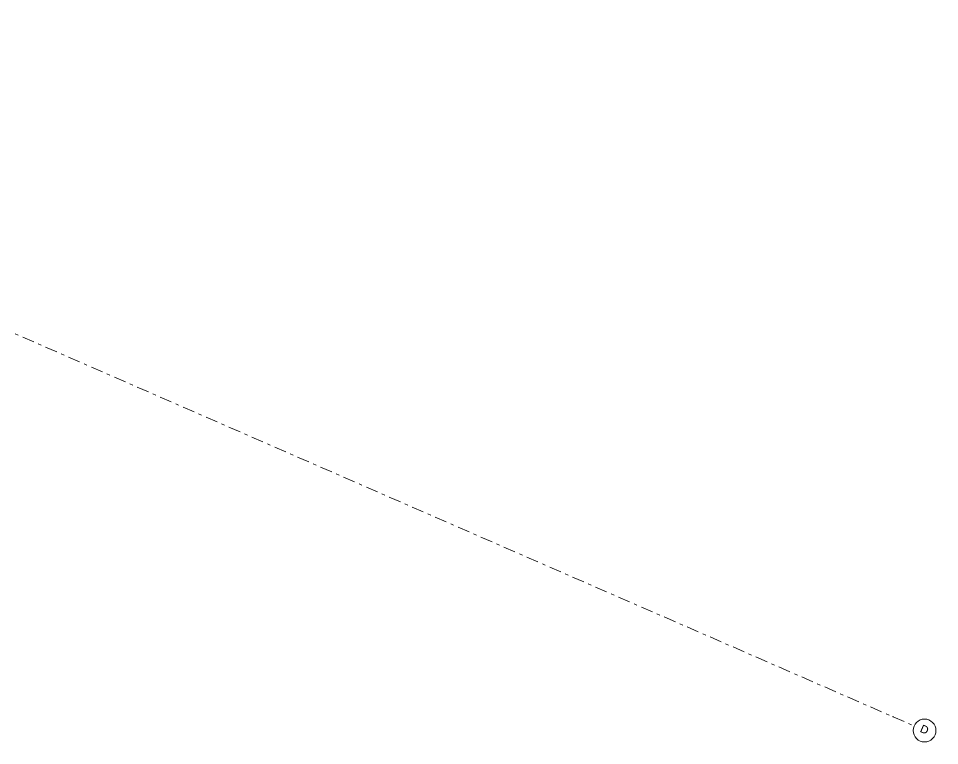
# Model space of a CAD drawing. Header units: millimetres. Extents: x -50172 to 312111, y -142074 to 4572.
# Drawn here: x 28600 to 68897, y -30124 to 1672 of the extents above; entities that cross this region are included whole.
import ezdxf
from ezdxf.enums import TextEntityAlignment as Align

# ---------------------------------------------------------------- set-up
doc = ezdxf.new("R2010")
doc.units = ezdxf.units.MM
doc.header["$MEASUREMENT"] = 0
doc.linetypes.add('Double Dashed', pattern=[1093.611073, 529.166651, -211.666656, 141.111112, -211.666656])
doc.layers.add('A-15-MG_Structural_Grid', color=7, linetype='Continuous')
doc.layers.add('A-15-MG_Structural_Grid_Pen_No__163', color=7, linetype='Continuous', lineweight=0, true_color=0x750077)
doc.styles.add('GENERATED_STYLE_4', font='')
doc.styles.get('GENERATED_STYLE_4').set_extended_font_data('Swis721 BT')

# ---------------------------------------------------------------- blocks, each defined once
blk = doc.blocks.new('Standard grid marker')
at = {"layer": 'A-15-MG_Structural_Grid_Pen_No__163', "linetype": 'Double Dashed'}
for p, q in [((1000, 0), (0, 0)), ((1000, 0), (74255, 0)), ((74255, 0), (75255, 0))]:
    blk.add_line(p, q, dxfattribs=at)
at = {"layer": 'A-15-MG_Structural_Grid_Pen_No__163', "linetype": 'Continuous'}
for centre in [(-500, 0), (75755, 0)]:
    blk.add_circle(centre, 500, dxfattribs=at)
at = {"layer": 'A-15-MG_Structural_Grid_Pen_No__163', "linetype": 'Double Dashed'}
for p in [(1000, 0), (1000, 0), (74255, 0), (74255, 0)]:
    blk.add_point(p, dxfattribs=at)
at = {"layer": 'A-15-MG_Structural_Grid_Pen_No__163', "style": 'GENERATED_STYLE_4'}
for tag, p in [('AC_MarkerText_1_0', (-500, 43)), ('AC_MarkerText_1_1', (75755, 43))]:
    blk.add_attdef(tag, text='', height=350, rotation=360, dxfattribs=at).set_placement(p, align=Align.MIDDLE_CENTER)

msp = doc.modelspace()

# ---------------------------------------------------------------- block references
at = {"layer": 'A-15-MG_Structural_Grid', "color": 8, "linetype": 'Continuous', "lineweight": 15}
ref = msp.add_blockref('Standard grid marker', (-1201.2, 813.7), dxfattribs=dict(at, zscale=1000, rotation=336.440411583993))
ref.add_attrib('AC_MarkerText_1', 'D', dxfattribs={"layer": 'A-15-MG_Structural_Grid_Pen_No__163', "color": 216, "true_color": 0x750077, "height": 350, "rotation": 336.44041, "style": 'GENERATED_STYLE_4'}).set_placement((-1659.5, 1057), align=Align.MIDDLE_CENTER)
ref.add_attrib('AC_MarkerText_1_1', 'D', dxfattribs={"layer": 'A-15-MG_Structural_Grid_Pen_No__163', "color": 216, "true_color": 0x750077, "height": 350, "rotation": 336.44041, "style": 'GENERATED_STYLE_4'}).set_placement((68239.1, -29422.2), align=Align.MIDDLE_CENTER)

doc.saveas('drawing.dxf')
